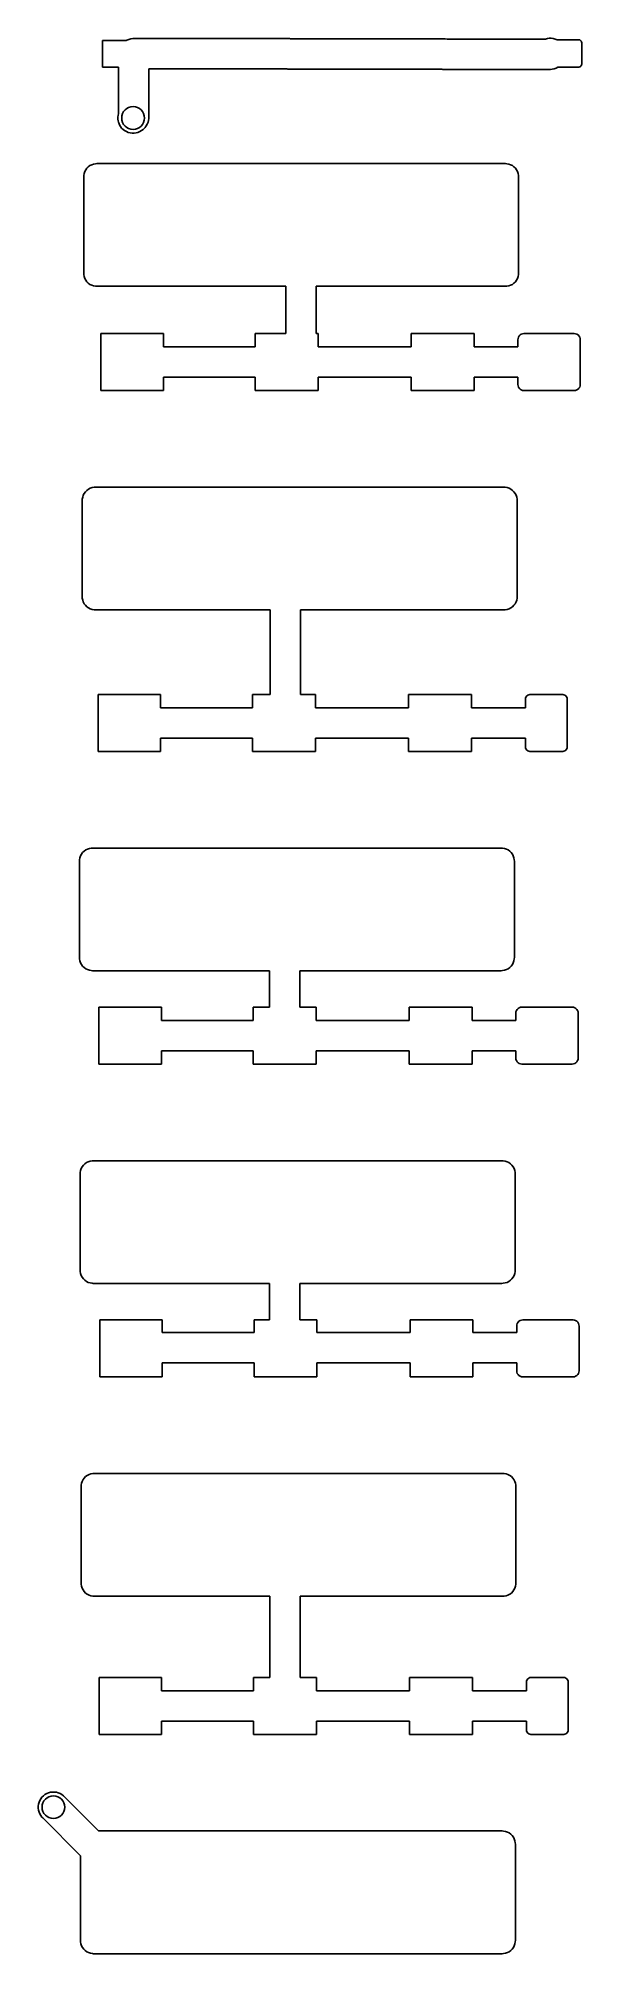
# Model space of a CAD drawing. Extents: x 4.54 to 7.36, y -11.48 to -1.54.
import ezdxf

# ---------------------------------------------------------------- set-up
doc = ezdxf.new("R2010")
doc.units = 0
doc.header["$MEASUREMENT"] = 0
doc.layers.add('BLACK', color=7, linetype='CONTINUOUS')

msp = doc.modelspace()

# ---------------------------------------------------------------- linework, layer by layer
at = {"layer": 'BLACK', "linetype": 'CONTINUOUS'}
for p, q in [((4.872, -1.6894), (4.872, -1.552)), ((4.872, -1.552), (4.9955, -1.552)), ((4.9955, -1.552), (4.9988, -1.55)), ((4.9988, -1.55), (5.0084, -1.5461)), ((5.0084, -1.5461), (5.0183, -1.5434)), ((5.0183, -1.5434), (5.0285, -1.5421)), ((5.0285, -1.5421), (5.0337, -1.5419)), ((5.0337, -1.5419), (5.8384, -1.5419)), ((5.8384, -1.5419), (5.8435, -1.5421)), ((5.8435, -1.5421), (5.8482, -1.5427)), ((5.8482, -1.5427), (6.647, -1.5427)), ((6.647, -1.5427), (6.6522, -1.5429)), ((6.6522, -1.5429), (6.6624, -1.5442)), ((6.6624, -1.5442), (6.6656, -1.5451)), ((6.6656, -1.5451), (7.1704, -1.5451)), ((7.1704, -1.5451), (7.1722, -1.5443)), ((7.1722, -1.5443), (7.1822, -1.5417)), ((7.1822, -1.5417), (7.1924, -1.5403)), ((7.1924, -1.5403), (7.2027, -1.5403)), ((7.2027, -1.5403), (7.2129, -1.5417)), ((7.2129, -1.5417), (7.2228, -1.5443)), ((7.2228, -1.5443), (7.2324, -1.5483)), ((7.2324, -1.5483), (7.2326, -1.5484)), ((7.2326, -1.5484), (7.3458, -1.5484)), ((7.3458, -1.5484), (7.3501, -1.5491)), ((7.3501, -1.5491), (7.3545, -1.5512)), ((7.3545, -1.5512), (7.358, -1.5547)), ((7.358, -1.5547), (7.3602, -1.5592)), ((7.3602, -1.5592), (7.3608, -1.5635)), ((7.3608, -1.5635), (7.3608, -1.6743)), ((4.9549, -1.6894), (4.872, -1.6894)), ((4.9549, -1.9317), (4.9549, -1.6894)), ((7.2362, -1.6894), (7.2274, -1.6944)), ((7.3458, -1.6894), (7.2362, -1.6894)), ((7.3501, -1.6887), (7.3458, -1.6894)), ((7.3545, -1.6866), (7.3501, -1.6887)), ((7.358, -1.6831), (7.3545, -1.6866)), ((7.3602, -1.6786), (7.358, -1.6831)), ((7.3608, -1.6743), (7.3602, -1.6786)), ((5.8293, -1.6994), (5.1124, -1.6994)), ((5.1124, -1.6994), (5.1124, -1.9506)), ((5.834, -1.7), (5.8293, -1.6994)), ((5.8392, -1.7002), (5.834, -1.7)), ((6.6309, -1.7002), (5.8392, -1.7002)), ((6.634, -1.701), (6.6309, -1.7002)), ((6.6392, -1.7017), (6.634, -1.701)), ((6.6443, -1.7024), (6.6392, -1.7017)), ((6.6494, -1.7026), (6.6443, -1.7024)), ((6.6443, -1.7024), (6.6443, -1.7024)), ((7.1926, -1.7026), (6.6494, -1.7026)), ((7.1978, -1.7024), (7.1926, -1.7026)), ((7.208, -1.701), (7.1978, -1.7024)), ((7.2179, -1.6984), (7.208, -1.701)), ((7.2274, -1.6944), (7.2179, -1.6984)), ((4.9517, -1.9488), (4.9531, -1.9386)), ((4.9517, -1.9591), (4.9517, -1.9488)), ((4.9531, -1.9693), (4.9517, -1.9591)), ((4.9531, -1.9386), (4.9549, -1.9317)), ((4.9549, -1.9759), (4.9531, -1.9693)), ((4.9558, -1.9792), (4.9549, -1.9759)), ((4.9597, -1.9888), (4.9558, -1.9792)), ((5.1043, -1.9854), (5.0991, -1.9943)), ((5.1082, -1.9759), (5.1043, -1.9854)), ((5.1109, -1.966), (5.1082, -1.9759)), ((5.1122, -1.9557), (5.1109, -1.966)), ((5.1124, -1.9506), (5.1122, -1.9557)), ((4.9648, -1.9977), (4.9597, -1.9888)), ((4.9711, -2.0059), (4.9648, -1.9977)), ((4.9784, -2.0131), (4.9711, -2.0059)), ((4.9866, -2.0194), (4.9784, -2.0131)), ((4.9955, -2.0246), (4.9866, -2.0194)), ((5.005, -2.0285), (4.9955, -2.0246)), ((5.015, -2.0312), (5.005, -2.0285)), ((5.0252, -2.0325), (5.015, -2.0312)), ((5.0355, -2.0325), (5.0252, -2.0325)), ((5.0457, -2.0312), (5.0355, -2.0325)), ((5.0556, -2.0285), (5.0457, -2.0312)), ((5.0651, -2.0246), (5.0556, -2.0285)), ((5.0741, -2.0194), (5.0651, -2.0246)), ((5.0822, -2.0131), (5.0741, -2.0194)), ((5.086, -2.0096), (5.0822, -2.0131)), ((5.0893, -2.0063), (5.086, -2.0096)), ((5.0929, -2.0025), (5.0893, -2.0063)), ((5.0951, -1.9996), (5.0929, -2.0025)), ((5.0929, -2.0025), (5.0929, -2.0025)), ((5.0991, -1.9943), (5.0951, -1.9996)), ((4.774, -2.2585), (4.7743, -2.252)), ((4.774, -2.7592), (4.774, -2.2585)), ((4.7743, -2.252), (4.7761, -2.2417)), ((4.7761, -2.2417), (4.7794, -2.2319)), ((4.7794, -2.2319), (4.7842, -2.2227)), ((4.7842, -2.2227), (4.7904, -2.2143)), ((4.7904, -2.2143), (4.7977, -2.2069)), ((4.7977, -2.2069), (4.8061, -2.2008)), ((4.8061, -2.2008), (4.8154, -2.196)), ((4.8154, -2.196), (4.8252, -2.1926)), ((4.8252, -2.1926), (4.8355, -2.1909)), ((4.8355, -2.1909), (4.842, -2.1906)), ((4.842, -2.1906), (6.9647, -2.1906)), ((6.9647, -2.1906), (6.9712, -2.1909)), ((6.9712, -2.1909), (6.9815, -2.1926)), ((6.9815, -2.1926), (6.9913, -2.196)), ((6.9913, -2.196), (7.0006, -2.2008)), ((7.0006, -2.2008), (7.009, -2.2069)), ((7.009, -2.2069), (7.0163, -2.2143)), ((7.0163, -2.2143), (7.0225, -2.2227)), ((7.0225, -2.2227), (7.0273, -2.2319)), ((7.0273, -2.2319), (7.0306, -2.2417)), ((7.0306, -2.2417), (7.0324, -2.252)), ((7.0324, -2.252), (7.0327, -2.2585)), ((7.0327, -2.2585), (7.0327, -2.7592)), ((4.7743, -2.7657), (4.774, -2.7592)), ((4.7761, -2.776), (4.7743, -2.7657)), ((4.7794, -2.7858), (4.7761, -2.776)), ((7.0306, -2.776), (7.0273, -2.7858)), ((7.0324, -2.7657), (7.0306, -2.776)), ((7.0327, -2.7592), (7.0324, -2.7657)), ((4.7842, -2.7951), (4.7794, -2.7858)), ((4.7904, -2.8034), (4.7842, -2.7951)), ((4.7977, -2.8108), (4.7904, -2.8034)), ((4.8061, -2.8169), (4.7977, -2.8108)), ((4.8154, -2.8217), (4.8061, -2.8169)), ((4.8252, -2.8251), (4.8154, -2.8217)), ((4.8355, -2.8269), (4.8252, -2.8251)), ((4.842, -2.8272), (4.8355, -2.8269)), ((5.8246, -2.8272), (4.842, -2.8272)), ((5.8246, -3.0728), (5.8246, -2.8272)), ((6.9647, -2.8272), (5.9821, -2.8272)), ((5.9821, -2.8272), (5.9821, -3.0728)), ((6.9712, -2.8269), (6.9647, -2.8272)), ((6.9815, -2.8251), (6.9712, -2.8269)), ((6.9913, -2.8217), (6.9815, -2.8251)), ((7.0006, -2.8169), (6.9913, -2.8217)), ((7.009, -2.8108), (7.0006, -2.8169)), ((7.0163, -2.8034), (7.009, -2.8108)), ((7.0225, -2.7951), (7.0163, -2.8034)), ((7.0273, -2.7858), (7.0225, -2.7951)), ((4.8638, -3.3681), (4.8638, -3.0728)), ((4.8638, -3.0728), (5.1878, -3.0728)), ((5.1878, -3.0728), (5.1878, -3.1417)), ((5.665, -3.1417), (5.665, -3.0728)), ((5.665, -3.0728), (5.8246, -3.0728)), ((5.9821, -3.0728), (5.9917, -3.0728)), ((5.9917, -3.0728), (5.9917, -3.1417)), ((6.4752, -3.1417), (6.4752, -3.0728)), ((6.4752, -3.0728), (6.802, -3.0728)), ((6.802, -3.0728), (6.802, -3.1417)), ((7.036, -3.0847), (7.041, -3.0797)), ((7.041, -3.0797), (7.047, -3.076)), ((7.047, -3.076), (7.0536, -3.0736)), ((7.0536, -3.0736), (7.0606, -3.0728)), ((7.0606, -3.0728), (7.3218, -3.0728)), ((7.3218, -3.0728), (7.3288, -3.0736)), ((7.3288, -3.0736), (7.3355, -3.076)), ((7.3355, -3.076), (7.3415, -3.0797)), ((7.3415, -3.0797), (7.3465, -3.0847)), ((5.1878, -3.1417), (5.665, -3.1417)), ((5.9917, -3.1417), (6.4752, -3.1417)), ((6.802, -3.1417), (7.0291, -3.1417)), ((7.0291, -3.1043), (7.0299, -3.0973)), ((7.0291, -3.1417), (7.0291, -3.1043)), ((7.0299, -3.0973), (7.0323, -3.0907)), ((7.0323, -3.0907), (7.036, -3.0847)), ((7.3465, -3.0847), (7.3502, -3.0907)), ((7.3502, -3.0907), (7.3526, -3.0973)), ((7.3526, -3.0973), (7.3533, -3.1043)), ((7.3533, -3.1043), (7.3533, -3.3366)), ((5.1878, -3.3681), (4.8638, -3.3681)), ((5.665, -3.2992), (5.1878, -3.2992)), ((5.1878, -3.2992), (5.1878, -3.3681)), ((5.665, -3.3681), (5.665, -3.2992)), ((5.9917, -3.3681), (5.665, -3.3681)), ((6.4752, -3.2992), (5.9917, -3.2992)), ((5.9917, -3.2992), (5.9917, -3.3681)), ((6.4752, -3.3681), (6.4752, -3.2992)), ((6.802, -3.3681), (6.4752, -3.3681)), ((7.0291, -3.2992), (6.802, -3.2992)), ((6.802, -3.2992), (6.802, -3.3681)), ((7.0291, -3.3366), (7.0291, -3.2992)), ((7.0299, -3.3436), (7.0291, -3.3366)), ((7.0323, -3.3503), (7.0299, -3.3436)), ((7.036, -3.3562), (7.0323, -3.3503)), ((7.041, -3.3612), (7.036, -3.3562)), ((7.047, -3.365), (7.041, -3.3612)), ((7.0536, -3.3673), (7.047, -3.365)), ((7.0606, -3.3681), (7.0536, -3.3673)), ((7.3218, -3.3681), (7.0606, -3.3681)), ((7.3288, -3.3673), (7.3218, -3.3681)), ((7.3355, -3.365), (7.3288, -3.3673)), ((7.3415, -3.3612), (7.3355, -3.365)), ((7.3465, -3.3562), (7.3415, -3.3612)), ((7.3502, -3.3503), (7.3465, -3.3562)), ((7.3526, -3.3436), (7.3502, -3.3503)), ((7.3533, -3.3366), (7.3526, -3.3436)), ((4.7986, -3.8795), (4.8079, -3.8747)), ((4.8079, -3.8747), (4.8177, -3.8714)), ((4.8177, -3.8714), (4.828, -3.8696)), ((4.828, -3.8696), (4.8345, -3.8693)), ((4.8345, -3.8693), (6.9573, -3.8693)), ((6.9573, -3.8693), (6.9638, -3.8696)), ((6.9638, -3.8696), (6.974, -3.8714)), ((6.974, -3.8714), (6.9839, -3.8747)), ((6.9839, -3.8747), (6.9931, -3.8795)), ((4.7665, -3.9372), (4.7668, -3.9307)), ((4.7665, -4.438), (4.7665, -3.9372)), ((4.7668, -3.9307), (4.7686, -3.9205)), ((4.7686, -3.9205), (4.772, -3.9106)), ((4.772, -3.9106), (4.7768, -3.9014)), ((4.7768, -3.9014), (4.7829, -3.893)), ((4.7829, -3.893), (4.7903, -3.8857)), ((4.7903, -3.8857), (4.7986, -3.8795)), ((6.9931, -3.8795), (7.0015, -3.8857)), ((7.0015, -3.8857), (7.0088, -3.893)), ((7.0088, -3.893), (7.015, -3.9014)), ((7.015, -3.9014), (7.0198, -3.9106)), ((7.0198, -3.9106), (7.0231, -3.9205)), ((7.0231, -3.9205), (7.0249, -3.9307)), ((7.0249, -3.9307), (7.0252, -3.9372)), ((7.0252, -3.9372), (7.0252, -4.438)), ((4.7668, -4.4445), (4.7665, -4.438)), ((4.7686, -4.4547), (4.7668, -4.4445)), ((4.772, -4.4646), (4.7686, -4.4547)), ((4.7768, -4.4738), (4.772, -4.4646)), ((7.0198, -4.4646), (7.015, -4.4738)), ((7.0231, -4.4547), (7.0198, -4.4646)), ((7.0249, -4.4445), (7.0231, -4.4547)), ((7.0252, -4.438), (7.0249, -4.4445)), ((4.7829, -4.4822), (4.7768, -4.4738)), ((4.7903, -4.4895), (4.7829, -4.4822)), ((4.7986, -4.4957), (4.7903, -4.4895)), ((4.8079, -4.5005), (4.7986, -4.4957)), ((4.8177, -4.5038), (4.8079, -4.5005)), ((4.828, -4.5056), (4.8177, -4.5038)), ((4.8345, -4.5059), (4.828, -4.5056)), ((5.7421, -4.5059), (4.8345, -4.5059)), ((5.7421, -4.9451), (5.7421, -4.5059)), ((6.9573, -4.5059), (5.8996, -4.5059)), ((5.8996, -4.5059), (5.8996, -4.9451)), ((6.9638, -4.5056), (6.9573, -4.5059)), ((6.974, -4.5038), (6.9638, -4.5056)), ((6.9839, -4.5005), (6.974, -4.5038)), ((6.9931, -4.4957), (6.9839, -4.5005)), ((7.0015, -4.4895), (6.9931, -4.4957)), ((7.0088, -4.4822), (7.0015, -4.4895)), ((7.015, -4.4738), (7.0088, -4.4822)), ((4.8494, -5.2404), (4.8494, -4.9451)), ((4.8494, -4.9451), (5.1734, -4.9451)), ((5.1734, -4.9451), (5.1734, -5.0138)), ((5.6506, -5.0138), (5.6506, -4.9451)), ((5.6506, -4.9451), (5.7421, -4.9451)), ((5.8996, -4.9451), (5.9774, -4.9451)), ((5.9774, -4.9451), (5.9774, -5.0138)), ((6.4608, -5.0138), (6.4608, -4.9451)), ((6.4608, -4.9451), (6.7876, -4.9451)), ((6.7876, -4.9451), (6.7876, -5.0138)), ((7.0686, -4.9682), (7.0694, -4.9622)), ((7.0686, -5.0138), (7.0686, -4.9682)), ((7.0694, -4.9622), (7.0717, -4.9566)), ((7.0717, -4.9566), (7.0754, -4.9518)), ((7.0754, -4.9518), (7.0802, -4.9482)), ((7.0802, -4.9482), (7.0857, -4.9459)), ((7.0857, -4.9459), (7.0917, -4.9451)), ((7.0917, -4.9451), (7.262, -4.9451)), ((7.262, -4.9451), (7.268, -4.9459)), ((7.268, -4.9459), (7.2736, -4.9482)), ((7.2736, -4.9482), (7.2784, -4.9518)), ((7.2784, -4.9518), (7.282, -4.9566)), ((7.282, -4.9566), (7.2844, -4.9622)), ((7.2844, -4.9622), (7.2851, -4.9682)), ((7.2851, -4.9682), (7.2851, -5.2172)), ((5.1734, -5.0138), (5.6506, -5.0138)), ((5.9774, -5.0138), (6.4608, -5.0138)), ((6.7876, -5.0138), (7.0686, -5.0138)), ((5.1734, -5.2404), (4.8494, -5.2404)), ((5.6506, -5.1713), (5.1734, -5.1713)), ((5.1734, -5.1713), (5.1734, -5.2404)), ((5.6506, -5.2404), (5.6506, -5.1713)), ((5.9774, -5.2404), (5.6506, -5.2404)), ((6.4608, -5.1713), (5.9774, -5.1713)), ((5.9774, -5.1713), (5.9774, -5.2404)), ((6.4608, -5.2404), (6.4608, -5.1713)), ((6.7876, -5.2404), (6.4608, -5.2404)), ((7.0686, -5.1713), (6.7876, -5.1713)), ((6.7876, -5.1713), (6.7876, -5.2404)), ((7.0686, -5.2172), (7.0686, -5.1713)), ((7.0694, -5.2232), (7.0686, -5.2172)), ((7.0717, -5.2288), (7.0694, -5.2232)), ((7.0754, -5.2336), (7.0717, -5.2288)), ((7.0802, -5.2373), (7.0754, -5.2336)), ((7.0857, -5.2396), (7.0802, -5.2373)), ((7.0917, -5.2404), (7.0857, -5.2396)), ((7.262, -5.2404), (7.0917, -5.2404)), ((7.268, -5.2396), (7.262, -5.2404)), ((7.2736, -5.2373), (7.268, -5.2396)), ((7.2784, -5.2336), (7.2736, -5.2373)), ((7.282, -5.2288), (7.2784, -5.2336)), ((7.2844, -5.2232), (7.282, -5.2288)), ((7.2851, -5.2172), (7.2844, -5.2232)), ((4.7685, -5.7653), (4.7759, -5.7579)), ((4.7759, -5.7579), (4.7843, -5.7518)), ((4.7843, -5.7518), (4.7935, -5.747)), ((4.7935, -5.747), (4.8034, -5.7436)), ((4.8034, -5.7436), (4.8136, -5.7418)), ((4.8136, -5.7418), (4.8201, -5.7415)), ((4.8201, -5.7415), (6.9429, -5.7415)), ((6.9429, -5.7415), (6.9494, -5.7418)), ((6.9494, -5.7418), (6.9596, -5.7436)), ((6.9596, -5.7436), (6.9695, -5.747)), ((6.9695, -5.747), (6.9787, -5.7518)), ((6.9787, -5.7518), (6.9871, -5.7579)), ((6.9871, -5.7579), (6.9945, -5.7653)), ((4.7522, -5.8095), (4.7525, -5.803)), ((4.7522, -6.3102), (4.7522, -5.8095)), ((4.7525, -5.803), (4.7543, -5.7927)), ((4.7543, -5.7927), (4.7576, -5.7829)), ((4.7576, -5.7829), (4.7624, -5.7736)), ((4.7624, -5.7736), (4.7685, -5.7653)), ((6.9945, -5.7653), (7.0006, -5.7736)), ((7.0006, -5.7736), (7.0054, -5.7829)), ((7.0054, -5.7829), (7.0087, -5.7927)), ((7.0087, -5.7927), (7.0105, -5.803)), ((7.0105, -5.803), (7.0108, -5.8095)), ((7.0108, -5.8095), (7.0108, -6.3102)), ((4.7525, -6.3167), (4.7522, -6.3102)), ((4.7543, -6.327), (4.7525, -6.3167)), ((4.7576, -6.3368), (4.7543, -6.327)), ((4.7624, -6.346), (4.7576, -6.3368)), ((4.7685, -6.3544), (4.7624, -6.346)), ((4.7759, -6.3618), (4.7685, -6.3544)), ((6.9945, -6.3544), (6.9871, -6.3618)), ((7.0006, -6.346), (6.9945, -6.3544)), ((7.0054, -6.3368), (7.0006, -6.346)), ((7.0087, -6.327), (7.0054, -6.3368)), ((7.0105, -6.3167), (7.0087, -6.327)), ((7.0108, -6.3102), (7.0105, -6.3167)), ((4.7843, -6.3679), (4.7759, -6.3618)), ((4.7935, -6.3727), (4.7843, -6.3679)), ((4.8034, -6.3761), (4.7935, -6.3727)), ((4.8136, -6.3778), (4.8034, -6.3761)), ((4.8201, -6.3781), (4.8136, -6.3778)), ((5.739, -6.3781), (4.8201, -6.3781)), ((5.739, -6.5673), (5.739, -6.3781)), ((6.9429, -6.3781), (5.8965, -6.3781)), ((5.8965, -6.3781), (5.8965, -6.5673)), ((6.9494, -6.3778), (6.9429, -6.3781)), ((6.9596, -6.3761), (6.9494, -6.3778)), ((6.9695, -6.3727), (6.9596, -6.3761)), ((6.9787, -6.3679), (6.9695, -6.3727)), ((6.9871, -6.3618), (6.9787, -6.3679)), ((4.8531, -6.8626), (4.8531, -6.5673)), ((4.8531, -6.5673), (5.1772, -6.5673)), ((5.1772, -6.5673), (5.1772, -6.6362)), ((5.1772, -6.6362), (5.6543, -6.6362)), ((5.6543, -6.6362), (5.6543, -6.5673)), ((5.6543, -6.5673), (5.739, -6.5673)), ((5.8965, -6.5673), (5.9811, -6.5673)), ((5.9811, -6.5673), (5.9811, -6.6362)), ((5.9811, -6.6362), (6.4646, -6.6362)), ((6.4646, -6.6362), (6.4646, -6.5673)), ((6.4646, -6.5673), (6.7913, -6.5673)), ((6.7913, -6.5673), (6.7913, -6.6362)), ((6.7913, -6.6362), (7.0185, -6.6362)), ((7.0185, -6.5988), (7.0193, -6.5918)), ((7.0185, -6.6362), (7.0185, -6.5988)), ((7.0193, -6.5918), (7.0216, -6.5852)), ((7.0216, -6.5852), (7.0254, -6.5792)), ((7.0254, -6.5792), (7.0304, -6.5742)), ((7.0304, -6.5742), (7.0363, -6.5704)), ((7.0363, -6.5704), (7.043, -6.5681)), ((7.043, -6.5681), (7.05, -6.5673)), ((7.05, -6.5673), (7.3112, -6.5673)), ((7.3112, -6.5673), (7.3182, -6.5681)), ((7.3182, -6.5681), (7.3249, -6.5704)), ((7.3249, -6.5704), (7.3309, -6.5742)), ((7.3309, -6.5742), (7.3358, -6.5792)), ((7.3358, -6.5792), (7.3396, -6.5852)), ((7.3396, -6.5852), (7.3419, -6.5918)), ((7.3419, -6.5918), (7.3427, -6.5988)), ((7.3427, -6.5988), (7.3427, -6.8311)), ((5.6543, -6.7937), (5.1772, -6.7937)), ((5.1772, -6.7937), (5.1772, -6.8626)), ((5.6543, -6.8626), (5.6543, -6.7937)), ((6.4646, -6.7937), (5.9811, -6.7937)), ((5.9811, -6.7937), (5.9811, -6.8626)), ((6.4646, -6.8626), (6.4646, -6.7937)), ((7.0185, -6.7937), (6.7913, -6.7937)), ((6.7913, -6.7937), (6.7913, -6.8626)), ((7.0185, -6.8311), (7.0185, -6.7937)), ((7.0193, -6.8381), (7.0185, -6.8311)), ((7.0216, -6.8448), (7.0193, -6.8381)), ((7.0254, -6.8507), (7.0216, -6.8448)), ((7.0304, -6.8557), (7.0254, -6.8507)), ((7.0363, -6.8595), (7.0304, -6.8557)), ((7.3309, -6.8557), (7.3249, -6.8595)), ((7.3358, -6.8507), (7.3309, -6.8557)), ((7.3396, -6.8448), (7.3358, -6.8507)), ((7.3419, -6.8381), (7.3396, -6.8448)), ((7.3427, -6.8311), (7.3419, -6.8381)), ((5.1772, -6.8626), (4.8531, -6.8626)), ((5.9811, -6.8626), (5.6543, -6.8626)), ((6.7913, -6.8626), (6.4646, -6.8626)), ((7.043, -6.8618), (7.0363, -6.8595)), ((7.05, -6.8626), (7.043, -6.8618)), ((7.3112, -6.8626), (7.05, -6.8626)), ((7.3182, -6.8618), (7.3112, -6.8626)), ((7.3249, -6.8595), (7.3182, -6.8618)), ((4.7559, -7.4317), (4.7562, -7.4252)), ((4.7559, -7.9325), (4.7559, -7.4317)), ((4.7562, -7.4252), (4.758, -7.415)), ((4.758, -7.415), (4.7613, -7.4051)), ((4.7613, -7.4051), (4.7661, -7.3959)), ((4.7661, -7.3959), (4.7723, -7.3875)), ((4.7723, -7.3875), (4.7796, -7.3801)), ((4.7796, -7.3801), (4.788, -7.374)), ((4.788, -7.374), (4.7972, -7.3692)), ((4.7972, -7.3692), (4.8071, -7.3659)), ((4.8071, -7.3659), (4.8173, -7.3641)), ((4.8173, -7.3641), (4.8238, -7.3638)), ((4.8238, -7.3638), (6.9466, -7.3638)), ((6.9466, -7.3638), (6.9531, -7.3641)), ((6.9531, -7.3641), (6.9634, -7.3659)), ((6.9634, -7.3659), (6.9732, -7.3692)), ((6.9732, -7.3692), (6.9825, -7.374)), ((6.9825, -7.374), (6.9908, -7.3801)), ((6.9908, -7.3801), (6.9982, -7.3875)), ((6.9982, -7.3875), (7.0044, -7.3959)), ((7.0044, -7.3959), (7.0091, -7.4051)), ((7.0091, -7.4051), (7.0125, -7.415)), ((7.0125, -7.415), (7.0143, -7.4252)), ((7.0143, -7.4252), (7.0146, -7.4317)), ((7.0146, -7.4317), (7.0146, -7.9325)), ((4.7562, -7.9389), (4.7559, -7.9325)), ((4.758, -7.9492), (4.7562, -7.9389)), ((4.7613, -7.9591), (4.758, -7.9492)), ((7.0125, -7.9492), (7.0091, -7.9591)), ((7.0143, -7.9389), (7.0125, -7.9492)), ((7.0146, -7.9325), (7.0143, -7.9389)), ((4.7661, -7.9683), (4.7613, -7.9591)), ((4.7723, -7.9767), (4.7661, -7.9683)), ((4.7796, -7.984), (4.7723, -7.9767)), ((4.788, -7.9902), (4.7796, -7.984)), ((4.7972, -7.995), (4.788, -7.9902)), ((4.8071, -7.9983), (4.7972, -7.995)), ((4.8173, -8.0001), (4.8071, -7.9983)), ((4.8238, -8.0004), (4.8173, -8.0001)), ((5.739, -8.0004), (4.8238, -8.0004)), ((5.739, -8.1902), (5.739, -8.0004)), ((6.9466, -8.0004), (5.8965, -8.0004)), ((5.8965, -8.0004), (5.8965, -8.1902)), ((6.9531, -8.0001), (6.9466, -8.0004)), ((6.9634, -7.9983), (6.9531, -8.0001)), ((6.9732, -7.995), (6.9634, -7.9983)), ((6.9825, -7.9902), (6.9732, -7.995)), ((6.9908, -7.984), (6.9825, -7.9902)), ((6.9982, -7.9767), (6.9908, -7.984)), ((7.0044, -7.9683), (6.9982, -7.9767)), ((7.0091, -7.9591), (7.0044, -7.9683)), ((4.8576, -8.4854), (4.8576, -8.1902)), ((4.8576, -8.1902), (5.1816, -8.1902)), ((5.1816, -8.1902), (5.1816, -8.2555)), ((5.6588, -8.2555), (5.6588, -8.1902)), ((5.6588, -8.1902), (5.739, -8.1902)), ((5.8965, -8.1902), (5.9855, -8.1902)), ((5.9855, -8.1902), (5.9855, -8.2555)), ((6.469, -8.2555), (6.469, -8.1902)), ((6.469, -8.1902), (6.7958, -8.1902)), ((6.7958, -8.1902), (6.7958, -8.2555)), ((7.0229, -8.2217), (7.0237, -8.2147)), ((7.0229, -8.2555), (7.0229, -8.2217)), ((7.0237, -8.2147), (7.0261, -8.208)), ((7.0261, -8.208), (7.0298, -8.202)), ((7.0298, -8.202), (7.0348, -8.197)), ((7.0348, -8.197), (7.0408, -8.1933)), ((7.0408, -8.1933), (7.0474, -8.1909)), ((7.0474, -8.1909), (7.0544, -8.1902)), ((7.0544, -8.1902), (7.3156, -8.1902)), ((7.3156, -8.1902), (7.3226, -8.1909)), ((7.3226, -8.1909), (7.3293, -8.1933)), ((7.3293, -8.1933), (7.3353, -8.197)), ((7.3353, -8.197), (7.3403, -8.202)), ((7.3403, -8.202), (7.344, -8.208)), ((7.344, -8.208), (7.3464, -8.2147)), ((7.3464, -8.2147), (7.3471, -8.2217)), ((7.3471, -8.2217), (7.3471, -8.4539)), ((5.1816, -8.2555), (5.6588, -8.2555)), ((5.9855, -8.2555), (6.469, -8.2555)), ((6.7958, -8.2555), (7.0229, -8.2555)), ((5.6588, -8.413), (5.1816, -8.413)), ((5.1816, -8.413), (5.1816, -8.4854)), ((5.6588, -8.4854), (5.6588, -8.413)), ((6.469, -8.413), (5.9855, -8.413)), ((5.9855, -8.413), (5.9855, -8.4854)), ((6.469, -8.4854), (6.469, -8.413)), ((7.0229, -8.413), (6.7958, -8.413)), ((6.7958, -8.413), (6.7958, -8.4854)), ((7.0229, -8.4539), (7.0229, -8.413)), ((5.1816, -8.4854), (4.8576, -8.4854)), ((5.9855, -8.4854), (5.6588, -8.4854)), ((6.7958, -8.4854), (6.469, -8.4854)), ((7.0237, -8.4609), (7.0229, -8.4539)), ((7.0261, -8.4676), (7.0237, -8.4609)), ((7.0298, -8.4736), (7.0261, -8.4676)), ((7.0348, -8.4786), (7.0298, -8.4736)), ((7.0408, -8.4823), (7.0348, -8.4786)), ((7.0474, -8.4846), (7.0408, -8.4823)), ((7.0544, -8.4854), (7.0474, -8.4846)), ((7.3156, -8.4854), (7.0544, -8.4854)), ((7.3226, -8.4846), (7.3156, -8.4854)), ((7.3293, -8.4823), (7.3226, -8.4846)), ((7.3353, -8.4786), (7.3293, -8.4823)), ((7.3403, -8.4736), (7.3353, -8.4786)), ((7.344, -8.4676), (7.3403, -8.4736)), ((7.3464, -8.4609), (7.344, -8.4676)), ((7.3471, -8.4539), (7.3464, -8.4609)), ((4.7606, -9.0481), (4.7624, -9.0378)), ((4.7624, -9.0378), (4.7658, -9.028)), ((4.7658, -9.028), (4.7706, -9.0187)), ((4.7706, -9.0187), (4.7767, -9.0103)), ((4.7767, -9.0103), (4.7841, -9.003)), ((4.7841, -9.003), (4.7924, -8.9968)), ((4.7924, -8.9968), (4.8017, -8.992)), ((4.8017, -8.992), (4.8115, -8.9887)), ((4.8115, -8.9887), (4.8218, -8.9869)), ((4.8218, -8.9869), (4.8283, -8.9866)), ((4.8283, -8.9866), (6.9511, -8.9866)), ((6.9511, -8.9866), (6.9576, -8.9869)), ((6.9576, -8.9869), (6.9678, -8.9887)), ((6.9678, -8.9887), (6.9777, -8.992)), ((6.9777, -8.992), (6.9869, -8.9968)), ((6.9869, -8.9968), (6.9953, -9.003)), ((6.9953, -9.003), (7.0026, -9.0103)), ((7.0026, -9.0103), (7.0088, -9.0187)), ((7.0088, -9.0187), (7.0136, -9.028)), ((7.0136, -9.028), (7.0169, -9.0378)), ((7.0169, -9.0378), (7.0187, -9.0481)), ((4.7603, -9.0546), (4.7606, -9.0481)), ((4.7603, -9.5553), (4.7603, -9.0546)), ((7.0187, -9.0481), (7.019, -9.0546)), ((7.019, -9.0546), (7.019, -9.5553)), ((4.7606, -9.5618), (4.7603, -9.5553)), ((4.7624, -9.572), (4.7606, -9.5618)), ((4.7658, -9.5819), (4.7624, -9.572)), ((4.7706, -9.5911), (4.7658, -9.5819)), ((4.7767, -9.5995), (4.7706, -9.5911)), ((4.7841, -9.6069), (4.7767, -9.5995)), ((4.7924, -9.613), (4.7841, -9.6069)), ((4.8017, -9.6178), (4.7924, -9.613)), ((4.8115, -9.6211), (4.8017, -9.6178)), ((4.8218, -9.6229), (4.8115, -9.6211)), ((4.8283, -9.6232), (4.8218, -9.6229)), ((5.7406, -9.6232), (4.8283, -9.6232)), ((5.7406, -10.0453), (5.7406, -9.6232)), ((6.9511, -9.6232), (5.898, -9.6232)), ((5.898, -9.6232), (5.898, -10.0453)), ((6.9576, -9.6229), (6.9511, -9.6232)), ((6.9678, -9.6211), (6.9576, -9.6229)), ((6.9777, -9.6178), (6.9678, -9.6211)), ((6.9869, -9.613), (6.9777, -9.6178)), ((6.9953, -9.6069), (6.9869, -9.613)), ((7.0026, -9.5995), (6.9953, -9.6069)), ((7.0088, -9.5911), (7.0026, -9.5995)), ((7.0136, -9.5819), (7.0088, -9.5911)), ((7.0169, -9.572), (7.0136, -9.5819)), ((7.0187, -9.5618), (7.0169, -9.572)), ((7.019, -9.5553), (7.0187, -9.5618)), ((4.8547, -10.3406), (4.8547, -10.0453)), ((4.8547, -10.0453), (5.1787, -10.0453)), ((5.1787, -10.0453), (5.1787, -10.1142)), ((5.1787, -10.1142), (5.6559, -10.1142)), ((5.6559, -10.1142), (5.6559, -10.0453)), ((5.6559, -10.0453), (5.7406, -10.0453)), ((5.898, -10.0453), (5.9827, -10.0453)), ((5.9827, -10.0453), (5.9827, -10.1142)), ((5.9827, -10.1142), (6.4661, -10.1142)), ((6.4661, -10.1142), (6.4661, -10.0453)), ((6.4661, -10.0453), (6.7929, -10.0453)), ((6.7929, -10.0453), (6.7929, -10.1142)), ((6.7929, -10.1142), (7.0739, -10.1142)), ((7.0739, -10.0684), (7.0747, -10.0624)), ((7.0739, -10.1142), (7.0739, -10.0684)), ((7.0747, -10.0624), (7.077, -10.0568)), ((7.077, -10.0568), (7.0807, -10.052)), ((7.0807, -10.052), (7.0855, -10.0484)), ((7.0855, -10.0484), (7.091, -10.0461)), ((7.091, -10.0461), (7.097, -10.0453)), ((7.097, -10.0453), (7.2673, -10.0453)), ((7.2673, -10.0453), (7.2733, -10.0461)), ((7.2733, -10.0461), (7.2789, -10.0484)), ((7.2789, -10.0484), (7.2837, -10.052)), ((7.2837, -10.052), (7.2874, -10.0568)), ((7.2874, -10.0568), (7.2897, -10.0624)), ((7.2897, -10.0624), (7.2905, -10.0684)), ((7.2905, -10.0684), (7.2905, -10.3174)), ((5.6559, -10.2717), (5.1787, -10.2717)), ((5.1787, -10.2717), (5.1787, -10.3406)), ((5.6559, -10.3406), (5.6559, -10.2717)), ((6.4661, -10.2717), (5.9827, -10.2717)), ((5.9827, -10.2717), (5.9827, -10.3406)), ((6.4661, -10.3406), (6.4661, -10.2717)), ((7.0739, -10.2717), (6.7929, -10.2717)), ((6.7929, -10.2717), (6.7929, -10.3406)), ((7.0739, -10.3174), (7.0739, -10.2717)), ((7.0747, -10.3234), (7.0739, -10.3174)), ((7.077, -10.329), (7.0747, -10.3234)), ((7.0807, -10.3338), (7.077, -10.329)), ((7.0855, -10.3375), (7.0807, -10.3338)), ((7.2837, -10.3338), (7.2789, -10.3375)), ((7.2874, -10.329), (7.2837, -10.3338)), ((7.2897, -10.3234), (7.2874, -10.329)), ((7.2905, -10.3174), (7.2897, -10.3234)), ((5.1787, -10.3406), (4.8547, -10.3406)), ((5.9827, -10.3406), (5.6559, -10.3406)), ((6.7929, -10.3406), (6.4661, -10.3406)), ((7.091, -10.3398), (7.0855, -10.3375)), ((7.097, -10.3406), (7.091, -10.3398)), ((7.2673, -10.3406), (7.097, -10.3406)), ((7.2733, -10.3398), (7.2673, -10.3406)), ((7.2789, -10.3375), (7.2733, -10.3398)), ((4.538, -10.713), (4.5393, -10.7027)), ((4.538, -10.7233), (4.538, -10.713)), ((4.5393, -10.7335), (4.538, -10.7233)), ((4.5393, -10.7027), (4.542, -10.6928)), ((4.542, -10.6928), (4.5459, -10.6833)), ((4.5459, -10.6833), (4.5511, -10.6744)), ((4.5511, -10.6744), (4.5573, -10.6662)), ((4.5573, -10.6662), (4.5646, -10.6589)), ((4.5646, -10.6589), (4.5728, -10.6526)), ((4.5728, -10.6526), (4.5817, -10.6475)), ((4.5817, -10.6475), (4.5912, -10.6435)), ((4.5912, -10.6435), (4.6012, -10.6409)), ((4.6012, -10.6409), (4.6114, -10.6395)), ((4.6114, -10.6395), (4.6217, -10.6395)), ((4.6217, -10.6395), (4.6319, -10.6409)), ((4.6319, -10.6409), (4.6418, -10.6435)), ((4.6418, -10.6435), (4.6514, -10.6475)), ((4.6514, -10.6475), (4.6603, -10.6526)), ((4.6603, -10.6526), (4.6685, -10.6589)), ((4.6685, -10.6589), (4.6722, -10.6624)), ((4.6722, -10.6624), (4.8515, -10.8417)), ((4.542, -10.7434), (4.5393, -10.7335)), ((4.5459, -10.7529), (4.542, -10.7434)), ((4.5511, -10.7619), (4.5459, -10.7529)), ((4.5573, -10.77), (4.5511, -10.7619)), ((4.5609, -10.7738), (4.5573, -10.77)), ((4.7575, -10.9704), (4.5609, -10.7738)), ((4.8515, -10.8417), (6.9482, -10.8417)), ((6.9482, -10.8417), (6.9547, -10.842)), ((6.9547, -10.842), (6.9649, -10.8438)), ((6.9649, -10.8438), (6.9748, -10.8472)), ((6.9748, -10.8472), (6.984, -10.8519)), ((6.984, -10.8519), (6.9924, -10.8581)), ((6.9924, -10.8581), (6.9998, -10.8655)), ((6.9998, -10.8655), (7.0059, -10.8738)), ((7.0059, -10.8738), (7.0107, -10.8831)), ((7.0107, -10.8831), (7.014, -10.8929)), ((7.014, -10.8929), (7.0158, -10.9032)), ((7.0158, -10.9032), (7.0161, -10.9097)), ((7.0161, -10.9097), (7.0161, -11.4104)), ((4.7575, -11.4104), (4.7575, -10.9704)), ((4.7578, -11.4169), (4.7575, -11.4104)), ((4.7596, -11.4271), (4.7578, -11.4169)), ((4.7629, -11.437), (4.7596, -11.4271)), ((7.014, -11.4271), (7.0107, -11.437)), ((7.0158, -11.4169), (7.014, -11.4271)), ((7.0161, -11.4104), (7.0158, -11.4169)), ((4.7677, -11.4462), (4.7629, -11.437)), ((4.7738, -11.4546), (4.7677, -11.4462)), ((4.7812, -11.462), (4.7738, -11.4546)), ((4.7896, -11.4681), (4.7812, -11.462)), ((4.7988, -11.4729), (4.7896, -11.4681)), ((4.8087, -11.4763), (4.7988, -11.4729)), ((4.8189, -11.478), (4.8087, -11.4763)), ((4.8254, -11.4783), (4.8189, -11.478)), ((6.9482, -11.4783), (4.8254, -11.4783)), ((6.9547, -11.478), (6.9482, -11.4783)), ((6.9649, -11.4763), (6.9547, -11.478)), ((6.9748, -11.4729), (6.9649, -11.4763)), ((6.984, -11.4681), (6.9748, -11.4729)), ((6.9924, -11.462), (6.984, -11.4681)), ((6.9998, -11.4546), (6.9924, -11.462)), ((7.0059, -11.4462), (6.9998, -11.4546)), ((7.0107, -11.437), (7.0059, -11.4462))]:
    msp.add_line(p, q, dxfattribs=at)
at = {"layer": 'BLACK'}
for centre in [(5.0303, -1.9539), (4.6165, -10.7181)]:
    msp.add_circle(centre, 0.0591, dxfattribs=at)
at = {"layer": 'WHITE'}
for centre in [(5.0303, -1.9539), (4.6165, -10.7181)]:
    msp.add_circle(centre, 0.0591, dxfattribs=at)

doc.saveas('drawing.dxf')
